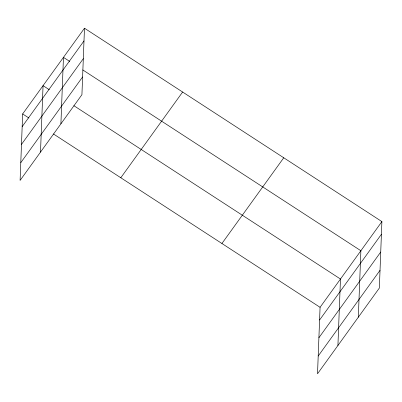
<?xml version="1.0" encoding="UTF-8"?>
<svg xmlns="http://www.w3.org/2000/svg" width="402" height="402" viewBox="0 0 402 402"><rect width="100%" height="100%" fill="white"/><g stroke="black" fill="none" stroke-linecap="round" stroke-linejoin="round"><path stroke-width="0.6" d="M84.48 28.22L22.653 113.942L20.1 180.408L81.928 94.686L84.48 28.22L381.9 221.592L379.347 288.058L317.52 373.78L320.072 307.314L381.9 221.592M40.501 152.122L43.059 85.656L49.32 89.726M60.908 123.831L63.461 57.365L69.727 61.441M337.921 345.489L340.474 279.028L73.857 105.681M358.323 317.203L360.88 250.737L82.777 69.923M22.165 126.645L83.993 40.919M21.482 144.388L83.314 58.662M20.783 162.664L82.611 76.943M120.801 177.754L182.629 92.033M221.924 243.501L283.752 157.78M319.585 320.012L381.413 234.291M318.902 337.755L380.729 252.034M318.198 356.036L380.031 270.315M22.653 113.942L28.919 118.017M53.456 133.972L320.072 307.314"/></g></svg>
